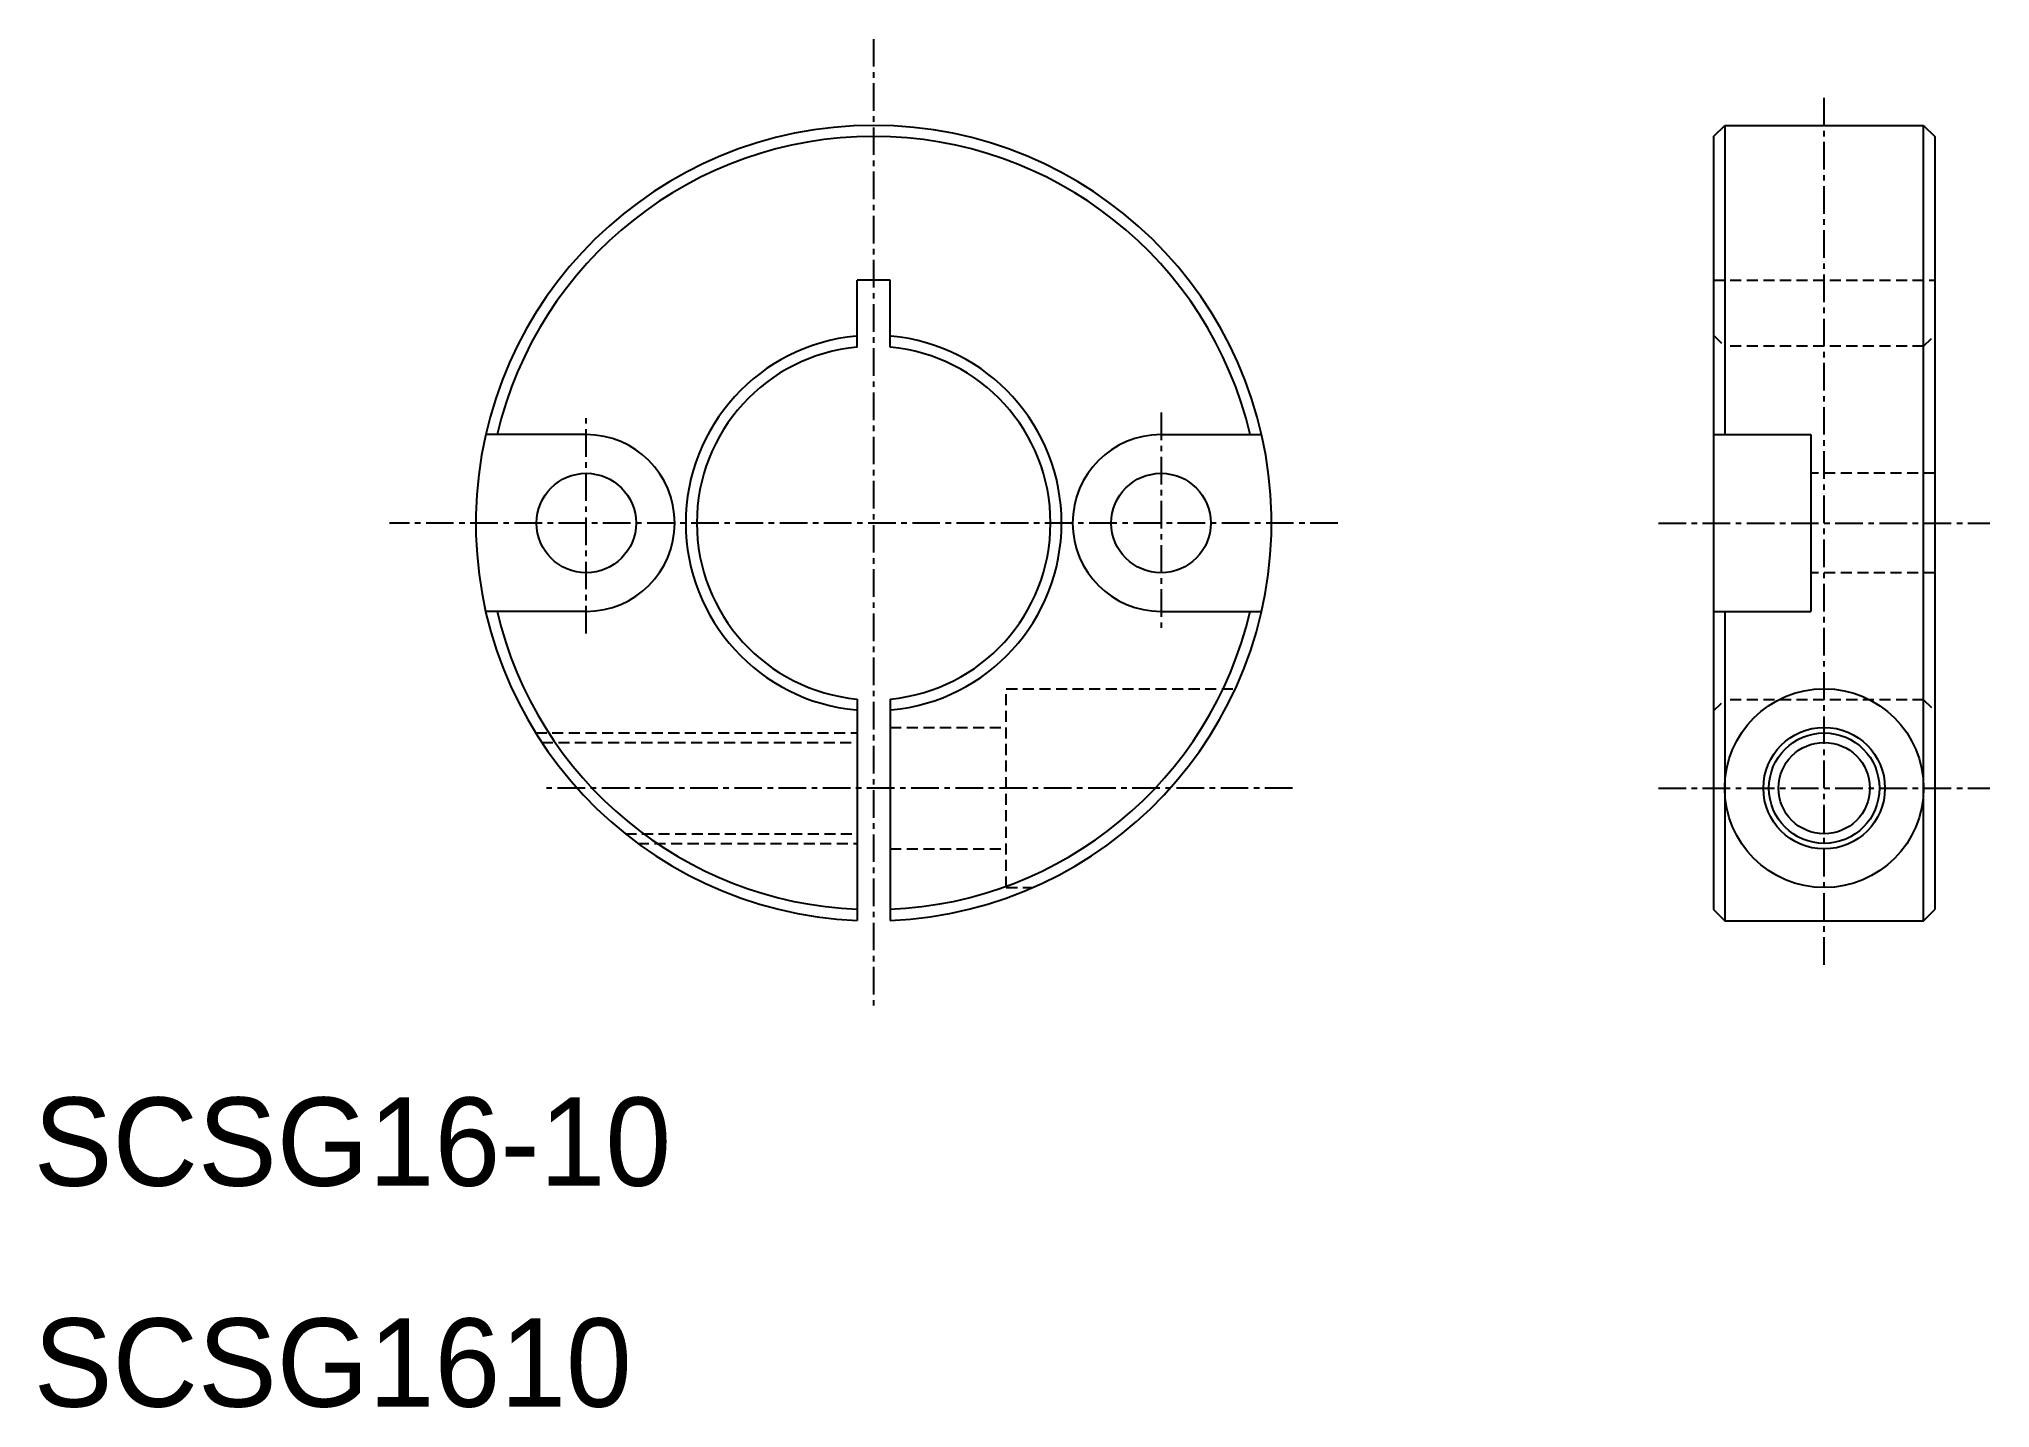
# Model space of a CAD drawing. Extents: x 10.2 to 98.5, y 9.9 to 71.9.
import ezdxf

# ---------------------------------------------------------------- set-up
doc = ezdxf.new("R2010")
doc.units = 0
doc.linetypes.add('CENTER', pattern=[2, 1.25, -0.25, 0.25, -0.25])
doc.linetypes.add('DASHED', pattern=[0.75, 0.5, -0.25])
doc.layers.get('0').update_dxf_attribs({"linetype": 'CONTINUOUS'})
doc.layers.add('CENTER', color=1, linetype='CENTER')

msp = doc.modelspace()

# ---------------------------------------------------------------- linework, layer by layer
at = {"color": 7, "linetype": 'CONTINUOUS'}
for p, q in [((86, 67.5), (86.5, 68)), ((86.5, 68), (95.5, 68)), ((86.5, 68), (86.5, 54)), ((95.5, 32), (95.5, 68)), ((95.5, 68), (96, 67.5)), ((86, 67.5), (86, 32.5)), ((96, 67.5), (96, 32.5)), ((47.25, 57.965), (47.25, 61)), ((48.75, 61), (47.25, 61)), ((48.75, 57.965), (48.75, 61)), ((35, 54), (30.492, 54)), ((61, 54), (65.508, 54)), ((86, 54), (90.4, 54)), ((90.4, 54), (90.4, 46)), ((35, 46), (30.492, 46)), ((61, 46), (65.508, 46)), ((86, 46), (90.4, 46)), ((86.5, 46), (86.5, 32)), ((47.25, 42.035), (47.25, 32.016)), ((48.75, 42.035), (48.75, 32.016)), ((86, 32.5), (86.5, 32)), ((86.5, 32), (95.5, 32)), ((95.5, 32), (96, 32.5))]:
    msp.add_line(p, q, dxfattribs=at)
at = {"color": 3, "linetype": 'DASHED'}
for p, q in [((86, 61), (96, 61)), ((86, 58.5), (86.5, 58)), ((95.5, 58), (96, 58.5)), ((95.5, 58), (86.5, 58)), ((96, 52.25), (90.4, 52.25)), ((96, 47.75), (90.4, 47.75)), ((54, 33.5), (54, 42.5)), ((54, 42.5), (64.363, 42.5)), ((86, 41.5), (86.5, 42)), ((95.5, 42), (86.5, 42)), ((95.5, 42), (96, 41.5)), ((48.75, 40.75), (54, 40.75)), ((32.711, 40.5), (47.25, 40.5)), ((32.989, 40.067), (47.25, 40.067)), ((36.77, 35.933), (47.25, 35.933)), ((37.335, 35.5), (47.25, 35.5)), ((48.75, 35.25), (54, 35.25)), ((54, 33.5), (55.194, 33.5))]:
    msp.add_line(p, q, dxfattribs=at)
at = {"color": 7, "linetype": 'CONTINUOUS'}
for centre, radius in [((35, 50), 2.25), ((61, 50), 2.25), ((91, 38), 4.5), ((91, 38), 2.75), ((91, 38), 2.067)]:
    msp.add_circle(centre, radius, dxfattribs=at)
at = {"color": 3}
msp.add_circle((91, 38), 2.5, dxfattribs=at)
at = {"color": 7, "linetype": 'CONTINUOUS'}
for centre, radius, start, end in [((48, 50), 18, 272.38802, 267.61198), ((48, 50), 17.5, 13.21298, 166.78702), ((48, 50), 8.5, 95.37938, 264.62062), ((48, 50), 8.5, 275.37938, 84.62062), ((48, 50), 8, 95.37938, 264.62062), ((48, 50), 8, 275.37938, 84.62062), ((35, 50), 4, 270, 90), ((61, 50), 4, 90, 270), ((48, 50), 17.5, 193.21298, 267.61198), ((48, 50), 17.5, 272.38802, 346.78702)]:
    msp.add_arc(centre, radius, start, end, dxfattribs=at)
at = {"layer": 'CENTER', "color": 1, "linetype": 'CENTER'}
for p, q in [((48, 71.909), (48, 28.091)), ((91, 30), (91, 69.5)), ((35, 45), (35, 55)), ((61, 55), (61, 45)), ((69, 50), (26.091, 50)), ((83.5, 50), (98.5, 50)), ((66.948, 38), (33.202, 38)), ((83.5, 38), (98.5, 38))]:
    msp.add_line(p, q, dxfattribs=at)

# ---------------------------------------------------------------- texts
at = {"color": 7, "linetype": 'CONTINUOUS'}
for s, p in [('SCSG16-10', (10, 20)), ('SCSG1610', (10, 10))]:
    msp.add_text(s, height=4, dxfattribs=at).set_placement(p)

doc.saveas('drawing.dxf')
